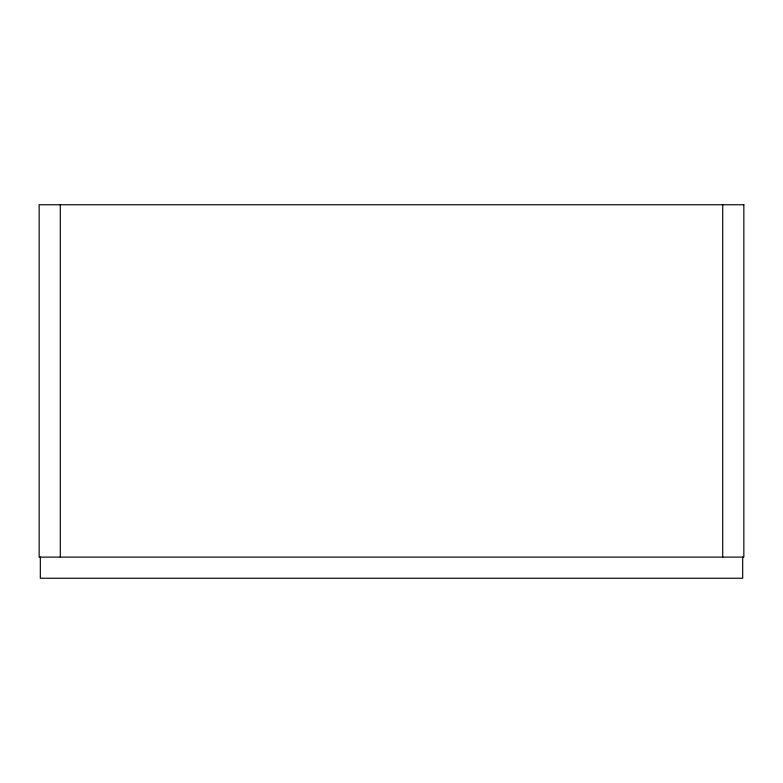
<?xml version="1.0" encoding="UTF-8"?>
<svg xmlns="http://www.w3.org/2000/svg" width="783" height="783" viewBox="0 0 783 783"><rect width="100%" height="100%" fill="white"/><g stroke="black" fill="none" stroke-linecap="round" stroke-linejoin="round"><path stroke-width="1.17" d="M742.675 557.105L742.675 578.245L40.325 578.245L40.325 557.105M722.709 204.754L722.709 557.105M60.291 204.754L60.291 557.105M743.85 204.754L39.15 204.754L39.15 557.105L743.85 557.105L743.85 204.754"/></g></svg>
